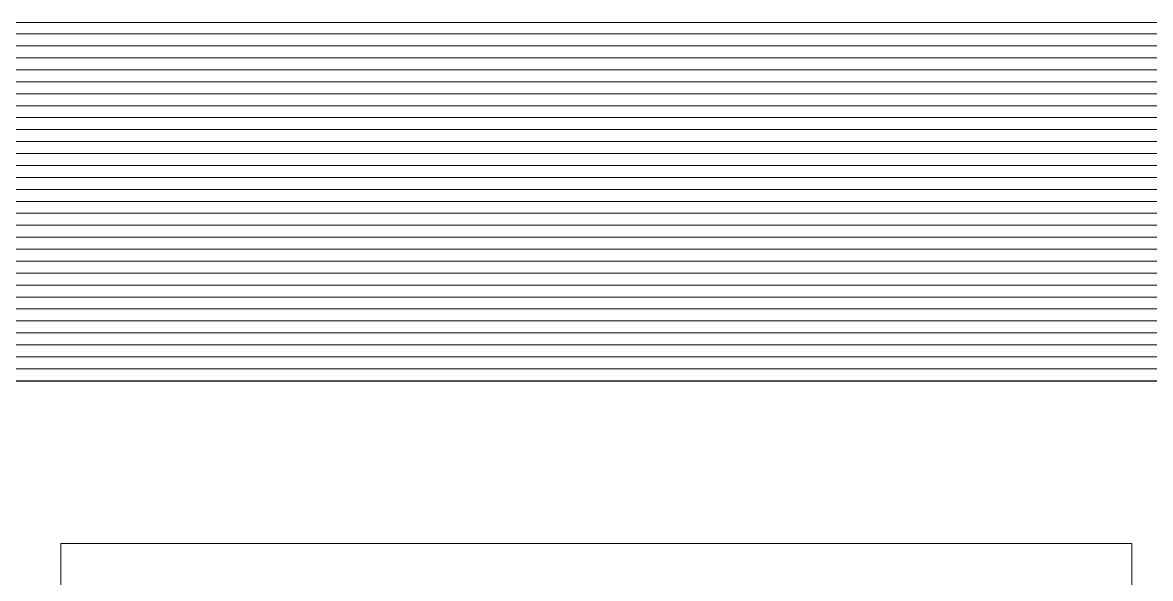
# Model space of a CAD drawing. Header units: millimetres. Extents: x 935 to 13922, y 3203 to 7816.
# Drawn here: x 3893.2 to 3987.4, y 7297.5 to 7344 of the extents above; entities that cross this region are included whole.
import ezdxf

# ---------------------------------------------------------------- set-up
doc = ezdxf.new("R2010")
doc.units = ezdxf.units.MM
doc.layers.get('0').update_dxf_attribs({"lineweight": 20})
doc.layers.add('campiture', color=253, linetype='Continuous', lineweight=0)
doc.layers.add('TRATTEGGIO_legno_colore', color=7, linetype='Continuous', lineweight=5, true_color=0xa56740)
doc.layers.add('VEGETAZIONE', color=7, linetype='Continuous', lineweight=5, true_color=0x387000)

msp = doc.modelspace()

# ---------------------------------------------------------------- hatches: boundary and pattern name
at = {"layer": 'campiture'}
h = msp.add_hatch(dxfattribs=at)
h.set_pattern_fill('_USER', color=256, pattern_type=0)
h.set_pattern_definition([(0, (0, 0), (0, 1), [])])
h.paths.add_polyline_path([(3574.44, 7025.949), (3574.383, 7026.019), (3574.44, 7026.15), (3574.44, 7313.954), (4274.021, 7313.954), (4274.021, 7343.954), (3544.44, 7343.954), (3544.44, 5741.179), (4984.44, 5741.179), (4984.44, 7343.954), (4404.44, 7343.954), (4404.44, 7313.954), (4954.44, 7313.954), (4954.44, 5771.179), (3574.44, 5771.179)])

# ---------------------------------------------------------------- linework, layer by layer
for p, q in [((3544.44, 7343.954), (4274.758, 7343.954)), ((4274.021, 7313.954), (3574.44, 7313.954))]:
    msp.add_line(p, q)
at = {"layer": 'TRATTEGGIO_legno_colore', "elevation": -7.951}
msp.add_lwpolyline([(3896.372, 7300.395), (3985.881, 7300.395), (3985.881, 7208.961), (3896.372, 7208.961)], close=True, dxfattribs=at)
at = {"layer": 'VEGETAZIONE'}
for p, q in [((3544.44, 7343.954), (4274.021, 7343.954)), ((3574.44, 7313.954), (4274.021, 7313.954))]:
    msp.add_line(p, q, dxfattribs=at)

doc.saveas('drawing.dxf')
